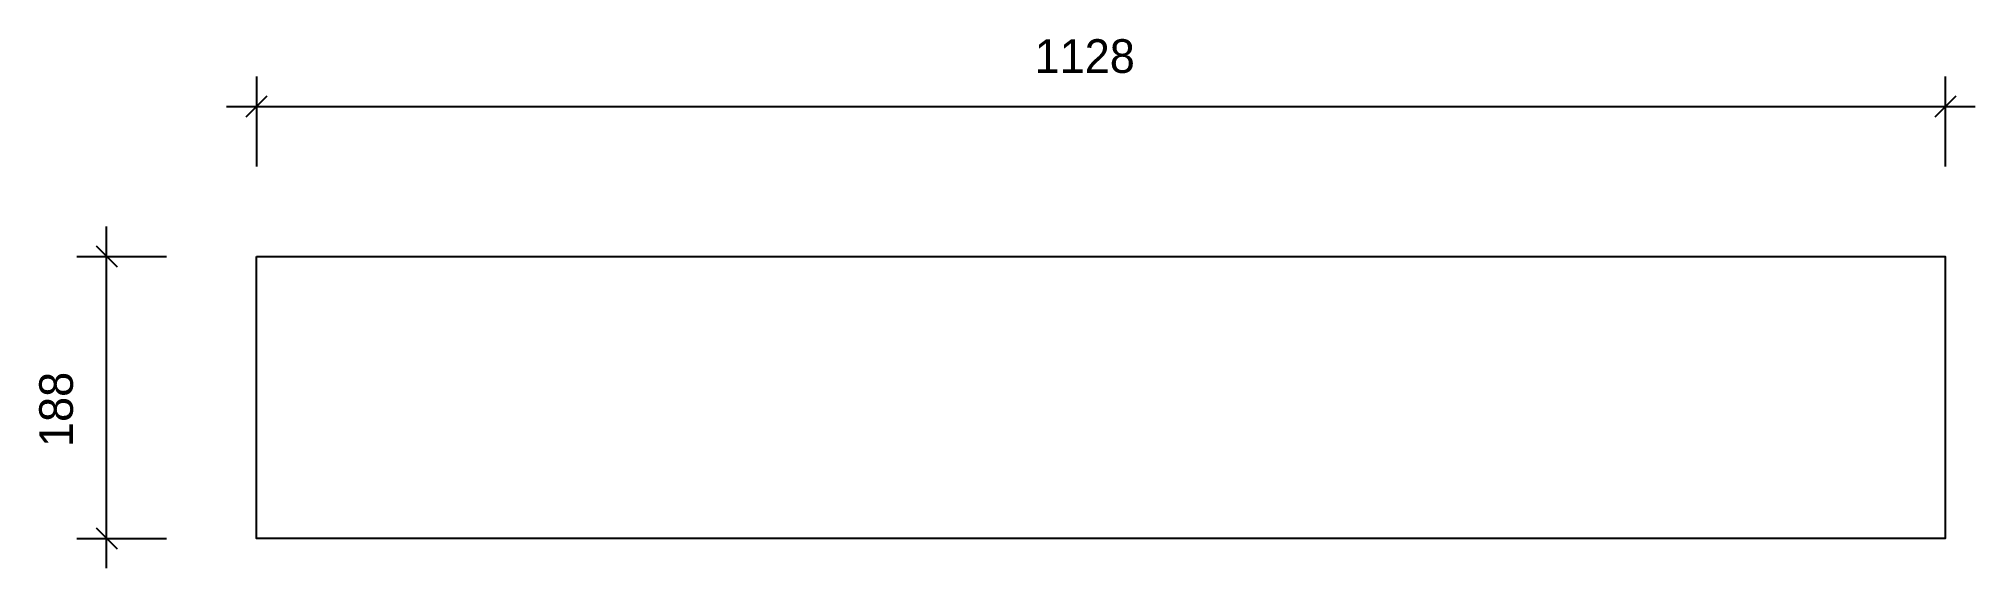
# Model space of a CAD drawing. Header units: millimetres. Extents: x -145 to 1148, y -20 to 334.
import ezdxf
from ezdxf.enums import TextEntityAlignment as Align

# ---------------------------------------------------------------- set-up
doc = ezdxf.new("R2010")
doc.units = ezdxf.units.MM
for name, color, linetype in [('CONTOUR', 7, 'CONTINUOUS'), ('DIMLINES', 7, 'CONTINUOUS'), ('DIMLINESTEXT', 7, 'CONTINUOUS')]:
    doc.layers.add(name, color=color, linetype=linetype)

msp = doc.modelspace()

# ---------------------------------------------------------------- linework, layer by layer
at = {"layer": 'CONTOUR', "color": 0, "linetype": '0'}
msp.add_lwpolyline([(0, 188.333), (1127.626, 188.333), (1127.626, 0), (0, 0), (0, 188.333)], dxfattribs=at)
at = {"layer": 'DIMLINES', "color": 0}
for p, q in [((0, 308.333), (0, 248.333)), ((1127.626, 308.333), (1127.626, 248.333)), ((-20, 288.333), (1147.626, 288.333)), ((7.071, 295.404), (-7.071, 281.262)), ((1134.697, 295.404), (1120.555, 281.262)), ((-100, -20), (-100, 208.333)), ((-107.071, 195.404), (-92.929, 181.262)), ((-120, 188.333), (-60, 188.333)), ((-120, 0), (-60, 0)), ((-107.071, 7.071), (-92.929, -7.071))]:
    msp.add_line(p, q, dxfattribs=at)

# ---------------------------------------------------------------- texts
at = {"layer": 'DIMLINESTEXT'}
msp.add_text('1128', height=22.5, dxfattribs=at).set_placement((519.565, 333.333), align=Align.TOP_LEFT)
msp.add_text('188', height=22.5, rotation=90, dxfattribs=at).set_placement((-145, 60.981), align=Align.TOP_LEFT)

doc.saveas('drawing.dxf')
